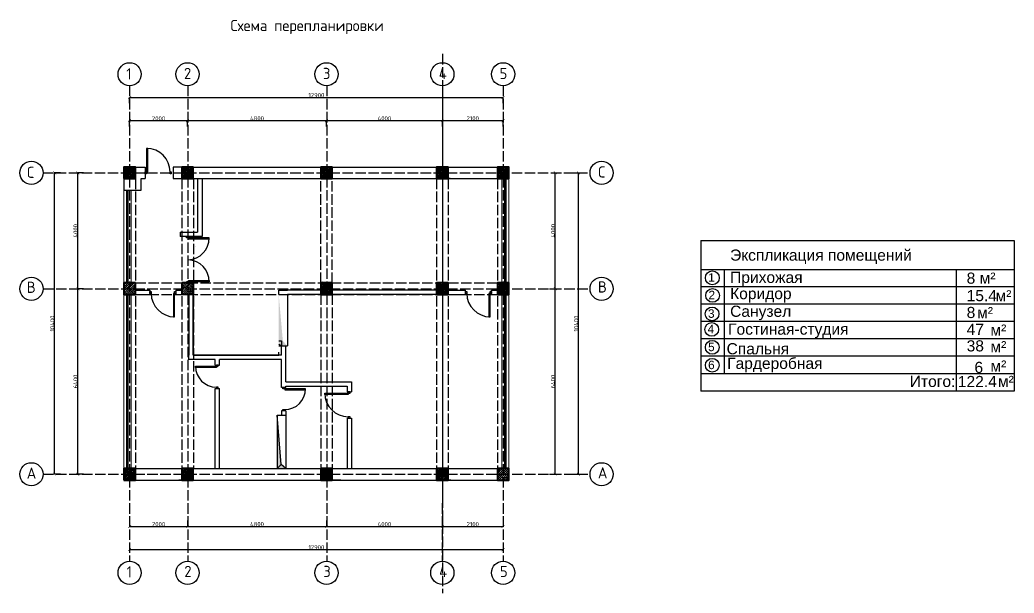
# Model space of a CAD drawing. Header units: millimetres. Extents: x -79936 to 190348, y -17907 to 78730.
# Drawn here: x -79936 to -45600, y -8152 to 11624 of the extents above; entities that cross this region are included whole.
import ezdxf

# ---------------------------------------------------------------- set-up
doc = ezdxf.new("R2010")
doc.units = ezdxf.units.MM
doc.linetypes.add('ACAD_ISO02W100', pattern=[15, 12, -3])
for name, color, linetype in [('A-Door', 150, 'Continuous'), ('FUR', 42, 'Continuous'), ('NET 01', 8, 'Continuous'), ('Plan 1', 7, 'Continuous'), ('Plan 2', 7, 'Continuous')]:
    doc.layers.add(name, color=color, linetype=linetype)
doc.styles.add('Annotative', font='arial.ttf')
doc.styles.add('gost', font='GOST Common.ttf')
doc.styles.get("Standard").update_dxf_attribs({"font": 'arial.ttf'})
doc.dimstyles.new('Copy of GOST', dxfattribs={"dimtxt": 150, "dimasz": 100, "dimexe": 0.18, "dimexo": 0.06, "dimgap": 3, "dimtad": 1, "dimdec": 0, "dimzin": 0, "dimdsep": 46, "dimtxsty": 'gost', "dimblk": 'ARCHTICK', "dimcen": 0.09, "dimclrt": 256, "dimadec": 0, "dimazin": 0, "dimtfac": 1, "dimtdec": 0, "dimtofl": 0, "dimtmove": 0, "dimatfit": 3, "dimldrblk": 'ARCHTICK', "dimfxl": 200, "dimfxlon": 1, "dimtolj": 1, "dimtzin": 0, "dimarcsym": 0})
pattern_1 = [(45, (-128819.93, -17052.96), (-70.71068, 70.71068), []), (45, (-128749.22, -17052.96), (-70.71068, 70.71068), [125, -25, 0, -25])]

# ---------------------------------------------------------------- blocks, each defined once
blk = doc.blocks.new('_ArchTick')
at = {"color": 0, "linetype": 'ByBlock', "const_width": 0.15}
blk.add_lwpolyline([(-0.5, -0.5), (0.5, 0.5)], dxfattribs=at)
blk = doc.blocks.new('*D440')
at = {"layer": 'Defpoints', "color": 0, "lineweight": 40, "transparency": 16777216}
for p in [(-77936, 2348), (-76146, 2348), (-76146, -4052)]:
    blk.add_point(p, dxfattribs=at)
at = {"layer": 'FUR', "color": 0, "lineweight": -2, "transparency": 16777216}
for p, q in [((-77736, 2348), (-77936, 2348)), ((-77936, -4052), (-77936, 2348)), ((-77736, -4052), (-77936, -4052))]:
    blk.add_line(p, q, dxfattribs=at)
at = {"layer": 'FUR', "color": 0, "lineweight": -2, "transparency": 16777216, "xscale": 100, "yscale": 100, "zscale": 100}
for p, rotation in [((-77936, 2348), 90), ((-77936, -4052), 270)]:
    blk.add_blockref('_ArchTick', p, dxfattribs=dict(at, rotation=rotation))
at = {"layer": 'FUR', "color": 7, "transparency": 16777216, "insert": (-78014, -852), "char_height": 150, "attachment_point": 5, "rotation": 90, "style": 'gost'}
blk.add_mtext('\\A1;6400', dxfattribs=at)
blk = doc.blocks.new('*D441')
at = {"layer": 'Defpoints', "color": 0, "lineweight": 40, "transparency": 16777216}
for p in [(-77936, 6348), (-76146, 6348), (-75474, 2348)]:
    blk.add_point(p, dxfattribs=at)
at = {"layer": 'FUR', "color": 0, "lineweight": -2, "transparency": 16777216}
for p, q in [((-77736, 6348), (-77936, 6348)), ((-77936, 2348), (-77936, 6348)), ((-77736, 2348), (-77936, 2348))]:
    blk.add_line(p, q, dxfattribs=at)
at = {"layer": 'FUR', "color": 0, "lineweight": -2, "transparency": 16777216, "xscale": 100, "yscale": 100, "zscale": 100}
for p, rotation in [((-77936, 6348), 90), ((-77936, 2348), 270)]:
    blk.add_blockref('_ArchTick', p, dxfattribs=dict(at, rotation=rotation))
at = {"layer": 'FUR', "color": 7, "transparency": 16777216, "insert": (-78014, 4348), "char_height": 150, "attachment_point": 5, "rotation": 90, "style": 'gost'}
blk.add_mtext('\\A1;4000', dxfattribs=at)
blk = doc.blocks.new('*D438')
at = {"layer": 'Defpoints', "color": 0, "lineweight": 40, "transparency": 16777216}
for p in [(-78736, 6348), (-76146, 6348), (-76146, -4052)]:
    blk.add_point(p, dxfattribs=at)
at = {"layer": 'FUR', "color": 0, "lineweight": -2, "transparency": 16777216}
for p, q in [((-78536, 6348), (-78736, 6348)), ((-78736, -4052), (-78736, 6348)), ((-78536, -4052), (-78736, -4052))]:
    blk.add_line(p, q, dxfattribs=at)
at = {"layer": 'FUR', "color": 0, "lineweight": -2, "transparency": 16777216, "xscale": 100, "yscale": 100, "zscale": 100}
for p, rotation in [((-78736, 6348), 90), ((-78736, -4052), 270)]:
    blk.add_blockref('_ArchTick', p, dxfattribs=dict(at, rotation=rotation))
at = {"layer": 'FUR', "color": 7, "transparency": 16777216, "insert": (-78814, 1148), "char_height": 150, "attachment_point": 5, "rotation": 90, "style": 'gost'}
blk.add_mtext('\\A1;10400', dxfattribs=at)
blk = doc.blocks.new('*D442')
at = {"color": 0, "lineweight": -2, "transparency": 16777216}
for p, q in [((-76146, 8748), (-76146, 8948)), ((-76146, 8948), (-63246, 8948)), ((-63246, 8748), (-63246, 8948))]:
    blk.add_line(p, q, dxfattribs=at)
at = {"layer": 'Defpoints', "color": 0, "lineweight": 40, "transparency": 16777216}
for p in [(-63246, 8948), (-76146, 6348), (-63246, 6348)]:
    blk.add_point(p, dxfattribs=at)
at = {"color": 0, "lineweight": -2, "transparency": 16777216, "xscale": 100, "yscale": 100, "zscale": 100, "rotation": 180}
blk.add_blockref('_ArchTick', (-76146, 8948), dxfattribs=at)
at = {"color": 0, "lineweight": -2, "transparency": 16777216, "xscale": 100, "yscale": 100, "zscale": 100}
blk.add_blockref('_ArchTick', (-63246, 8948), dxfattribs=at)
at = {"transparency": 16777216, "insert": (-69696, 9026), "char_height": 150, "attachment_point": 5, "style": 'gost'}
blk.add_mtext('\\A1;12900', dxfattribs=at)
blk = doc.blocks.new('*D443')
at = {"color": 0, "lineweight": -2, "transparency": 16777216}
for p, q in [((-76146, -6452), (-76146, -6652)), ((-63246, -6452), (-63246, -6652)), ((-76146, -6652), (-63246, -6652))]:
    blk.add_line(p, q, dxfattribs=at)
at = {"layer": 'Defpoints', "color": 0, "lineweight": 40, "transparency": 16777216}
for p in [(-76146, -4052), (-63246, -4052), (-63246, -6652)]:
    blk.add_point(p, dxfattribs=at)
at = {"color": 0, "lineweight": -2, "transparency": 16777216, "xscale": 100, "yscale": 100, "zscale": 100, "rotation": 180}
blk.add_blockref('_ArchTick', (-76146, -6652), dxfattribs=at)
at = {"color": 0, "lineweight": -2, "transparency": 16777216, "xscale": 100, "yscale": 100, "zscale": 100}
blk.add_blockref('_ArchTick', (-63246, -6652), dxfattribs=at)
at = {"transparency": 16777216, "insert": (-69696, -6574), "char_height": 150, "attachment_point": 5, "style": 'gost'}
blk.add_mtext('\\A1;12900', dxfattribs=at)
blk = doc.blocks.new('*D444')
at = {"color": 0, "lineweight": -2, "transparency": 16777216}
for p, q in [((-61646, 2348), (-61446, 2348)), ((-61446, -4052), (-61446, 2348)), ((-61646, -4052), (-61446, -4052))]:
    blk.add_line(p, q, dxfattribs=at)
at = {"layer": 'Defpoints', "color": 0, "lineweight": 40, "transparency": 16777216}
for p in [(-63246, 2348), (-61446, 2348), (-63246, -4052)]:
    blk.add_point(p, dxfattribs=at)
at = {"color": 0, "lineweight": -2, "transparency": 16777216, "xscale": 100, "yscale": 100, "zscale": 100}
for p, rotation in [((-61446, 2348), 90), ((-61446, -4052), 270)]:
    blk.add_blockref('_ArchTick', p, dxfattribs=dict(at, rotation=rotation))
at = {"transparency": 16777216, "insert": (-61524, -852), "char_height": 150, "attachment_point": 5, "rotation": 90, "style": 'gost'}
blk.add_mtext('\\A1;6400', dxfattribs=at)
blk = doc.blocks.new('*D445')
at = {"color": 0, "lineweight": -2, "transparency": 16777216}
for p, q in [((-61446, 6348), (-61446, 6348)), ((-61446, 2348), (-61446, 6348)), ((-61646, 2348), (-61446, 2348))]:
    blk.add_line(p, q, dxfattribs=at)
at = {"layer": 'Defpoints', "color": 0, "lineweight": 40, "transparency": 16777216}
for p in [(-61446, 6348), (-61446, 6348), (-63246, 2348)]:
    blk.add_point(p, dxfattribs=at)
at = {"color": 0, "lineweight": -2, "transparency": 16777216, "xscale": 100, "yscale": 100, "zscale": 100}
for p, rotation in [((-61446, 6348), 90), ((-61446, 2348), 270)]:
    blk.add_blockref('_ArchTick', p, dxfattribs=dict(at, rotation=rotation))
at = {"transparency": 16777216, "insert": (-61524, 4348), "char_height": 150, "attachment_point": 5, "rotation": 90, "style": 'gost'}
blk.add_mtext('\\A1;4000', dxfattribs=at)
blk = doc.blocks.new('*D439')
at = {"color": 0, "lineweight": -2, "transparency": 16777216}
for p, q in [((-60846, 6348), (-60646, 6348)), ((-60646, -4052), (-60646, 6348)), ((-60846, -4052), (-60646, -4052))]:
    blk.add_line(p, q, dxfattribs=at)
at = {"layer": 'Defpoints', "color": 0, "lineweight": 40, "transparency": 16777216}
for p in [(-63246, 6348), (-60646, 6348), (-63246, -4052)]:
    blk.add_point(p, dxfattribs=at)
at = {"color": 0, "lineweight": -2, "transparency": 16777216, "xscale": 100, "yscale": 100, "zscale": 100}
for p, rotation in [((-60646, 6348), 90), ((-60646, -4052), 270)]:
    blk.add_blockref('_ArchTick', p, dxfattribs=dict(at, rotation=rotation))
at = {"transparency": 16777216, "insert": (-60724, 1148), "char_height": 150, "attachment_point": 5, "rotation": 90, "style": 'gost'}
blk.add_mtext('\\A1;10400', dxfattribs=at)
blk = doc.blocks.new('*D446')
at = {"color": 0, "lineweight": -2, "transparency": 16777216}
for p, q in [((-76146, -5652), (-76146, -5852)), ((-74146, -5652), (-74146, -5852)), ((-76146, -5852), (-74146, -5852))]:
    blk.add_line(p, q, dxfattribs=at)
at = {"layer": 'Defpoints', "color": 0, "lineweight": 40, "transparency": 16777216}
for p in [(-76146, -4052), (-74146, -4052), (-74146, -5852)]:
    blk.add_point(p, dxfattribs=at)
at = {"color": 0, "lineweight": -2, "transparency": 16777216, "xscale": 100, "yscale": 100, "zscale": 100, "rotation": 180}
blk.add_blockref('_ArchTick', (-76146, -5852), dxfattribs=at)
at = {"color": 0, "lineweight": -2, "transparency": 16777216, "xscale": 100, "yscale": 100, "zscale": 100}
blk.add_blockref('_ArchTick', (-74146, -5852), dxfattribs=at)
at = {"transparency": 16777216, "insert": (-75146, -5774), "char_height": 150, "attachment_point": 5, "style": 'gost'}
blk.add_mtext('\\A1;2000', dxfattribs=at)
blk = doc.blocks.new('*D447')
at = {"color": 0, "lineweight": -2, "transparency": 16777216}
for p, q in [((-74146, -5652), (-74146, -5852)), ((-69346, -5652), (-69346, -5852)), ((-74146, -5852), (-69346, -5852))]:
    blk.add_line(p, q, dxfattribs=at)
at = {"layer": 'Defpoints', "color": 0, "lineweight": 40, "transparency": 16777216}
for p in [(-74146, -4052), (-69346, -4252), (-69346, -5852)]:
    blk.add_point(p, dxfattribs=at)
at = {"color": 0, "lineweight": -2, "transparency": 16777216, "xscale": 100, "yscale": 100, "zscale": 100, "rotation": 180}
blk.add_blockref('_ArchTick', (-74146, -5852), dxfattribs=at)
at = {"color": 0, "lineweight": -2, "transparency": 16777216, "xscale": 100, "yscale": 100, "zscale": 100}
blk.add_blockref('_ArchTick', (-69346, -5852), dxfattribs=at)
at = {"transparency": 16777216, "insert": (-71746, -5774), "char_height": 150, "attachment_point": 5, "style": 'gost'}
blk.add_mtext('\\A1;4800', dxfattribs=at)
blk = doc.blocks.new('*D448')
at = {"color": 0, "lineweight": -2, "transparency": 16777216}
for p, q in [((-69346, -5652), (-69346, -5852)), ((-65346, -5652), (-65346, -5852)), ((-69346, -5852), (-65346, -5852))]:
    blk.add_line(p, q, dxfattribs=at)
at = {"layer": 'Defpoints', "color": 0, "lineweight": 40, "transparency": 16777216}
for p in [(-65346, -4052), (-69346, -4252), (-65346, -5852)]:
    blk.add_point(p, dxfattribs=at)
at = {"color": 0, "lineweight": -2, "transparency": 16777216, "xscale": 100, "yscale": 100, "zscale": 100, "rotation": 180}
blk.add_blockref('_ArchTick', (-69346, -5852), dxfattribs=at)
at = {"color": 0, "lineweight": -2, "transparency": 16777216, "xscale": 100, "yscale": 100, "zscale": 100}
blk.add_blockref('_ArchTick', (-65346, -5852), dxfattribs=at)
at = {"transparency": 16777216, "insert": (-67346, -5774), "char_height": 150, "attachment_point": 5, "style": 'gost'}
blk.add_mtext('\\A1;4000', dxfattribs=at)
blk = doc.blocks.new('*D449')
at = {"color": 0, "lineweight": -2, "transparency": 16777216}
for p, q in [((-65346, -5652), (-65346, -5852)), ((-63246, -5652), (-63246, -5852)), ((-65346, -5852), (-63246, -5852))]:
    blk.add_line(p, q, dxfattribs=at)
at = {"layer": 'Defpoints', "color": 0, "lineweight": 40, "transparency": 16777216}
for p in [(-65346, -4052), (-63246, -4052), (-63246, -5852)]:
    blk.add_point(p, dxfattribs=at)
at = {"color": 0, "lineweight": -2, "transparency": 16777216, "xscale": 100, "yscale": 100, "zscale": 100, "rotation": 180}
blk.add_blockref('_ArchTick', (-65346, -5852), dxfattribs=at)
at = {"color": 0, "lineweight": -2, "transparency": 16777216, "xscale": 100, "yscale": 100, "zscale": 100}
blk.add_blockref('_ArchTick', (-63246, -5852), dxfattribs=at)
at = {"transparency": 16777216, "insert": (-64296, -5774), "char_height": 150, "attachment_point": 5, "style": 'gost'}
blk.add_mtext('\\A1;2100', dxfattribs=at)
blk = doc.blocks.new('*D450')
at = {"color": 0, "lineweight": -2, "transparency": 16777216}
for p, q in [((-76146, 7948), (-76146, 8148)), ((-76146, 8148), (-74146, 8148)), ((-74146, 7948), (-74146, 8148))]:
    blk.add_line(p, q, dxfattribs=at)
at = {"layer": 'Defpoints', "color": 0, "lineweight": 40, "transparency": 16777216}
for p in [(-74146, 8148), (-76146, 6348), (-74146, 6348)]:
    blk.add_point(p, dxfattribs=at)
at = {"color": 0, "lineweight": -2, "transparency": 16777216, "xscale": 100, "yscale": 100, "zscale": 100, "rotation": 180}
blk.add_blockref('_ArchTick', (-76146, 8148), dxfattribs=at)
at = {"color": 0, "lineweight": -2, "transparency": 16777216, "xscale": 100, "yscale": 100, "zscale": 100}
blk.add_blockref('_ArchTick', (-74146, 8148), dxfattribs=at)
at = {"transparency": 16777216, "insert": (-75146, 8226), "char_height": 150, "attachment_point": 5, "style": 'gost'}
blk.add_mtext('\\A1;2000', dxfattribs=at)
blk = doc.blocks.new('*D451')
at = {"color": 0, "lineweight": -2, "transparency": 16777216}
for p, q in [((-74146, 7948), (-74146, 8148)), ((-74146, 8148), (-69346, 8148)), ((-69346, 7948), (-69346, 8148))]:
    blk.add_line(p, q, dxfattribs=at)
at = {"layer": 'Defpoints', "color": 0, "lineweight": 40, "transparency": 16777216}
for p in [(-69346, 8148), (-74146, 6348), (-69346, 6348)]:
    blk.add_point(p, dxfattribs=at)
at = {"color": 0, "lineweight": -2, "transparency": 16777216, "xscale": 100, "yscale": 100, "zscale": 100, "rotation": 180}
blk.add_blockref('_ArchTick', (-74146, 8148), dxfattribs=at)
at = {"color": 0, "lineweight": -2, "transparency": 16777216, "xscale": 100, "yscale": 100, "zscale": 100}
blk.add_blockref('_ArchTick', (-69346, 8148), dxfattribs=at)
at = {"transparency": 16777216, "insert": (-71746, 8226), "char_height": 150, "attachment_point": 5, "style": 'gost'}
blk.add_mtext('\\A1;4800', dxfattribs=at)
blk = doc.blocks.new('*D452')
at = {"color": 0, "lineweight": -2, "transparency": 16777216}
for p, q in [((-69346, 7948), (-69346, 8148)), ((-69346, 8148), (-65346, 8148)), ((-65346, 7948), (-65346, 8148))]:
    blk.add_line(p, q, dxfattribs=at)
at = {"layer": 'Defpoints', "color": 0, "lineweight": 40, "transparency": 16777216}
for p in [(-65346, 8148), (-69346, 6348), (-65346, 6348)]:
    blk.add_point(p, dxfattribs=at)
at = {"color": 0, "lineweight": -2, "transparency": 16777216, "xscale": 100, "yscale": 100, "zscale": 100, "rotation": 180}
blk.add_blockref('_ArchTick', (-69346, 8148), dxfattribs=at)
at = {"color": 0, "lineweight": -2, "transparency": 16777216, "xscale": 100, "yscale": 100, "zscale": 100}
blk.add_blockref('_ArchTick', (-65346, 8148), dxfattribs=at)
at = {"transparency": 16777216, "insert": (-67346, 8226), "char_height": 150, "attachment_point": 5, "style": 'gost'}
blk.add_mtext('\\A1;4000', dxfattribs=at)
blk = doc.blocks.new('*D453')
at = {"color": 0, "lineweight": -2, "transparency": 16777216}
for p, q in [((-65346, 7948), (-65346, 8148)), ((-65346, 8148), (-63246, 8148)), ((-63246, 7948), (-63246, 8148))]:
    blk.add_line(p, q, dxfattribs=at)
at = {"layer": 'Defpoints', "color": 0, "lineweight": 40, "transparency": 16777216}
for p in [(-63246, 8148), (-65346, 6348), (-63246, 6348)]:
    blk.add_point(p, dxfattribs=at)
at = {"color": 0, "lineweight": -2, "transparency": 16777216, "xscale": 100, "yscale": 100, "zscale": 100, "rotation": 180}
blk.add_blockref('_ArchTick', (-65346, 8148), dxfattribs=at)
at = {"color": 0, "lineweight": -2, "transparency": 16777216, "xscale": 100, "yscale": 100, "zscale": 100}
blk.add_blockref('_ArchTick', (-63246, 8148), dxfattribs=at)
at = {"transparency": 16777216, "insert": (-64296, 8226), "char_height": 150, "attachment_point": 5, "style": 'gost'}
blk.add_mtext('\\A1;2100', dxfattribs=at)

msp = doc.modelspace()

# ---------------------------------------------------------------- hatches: boundary and pattern name
at = {"transparency": 33554687}
h = msp.add_hatch(dxfattribs=at)
h.set_pattern_fill('ANSI35', color=1, scale=300)
h.set_pattern_definition([(45, (-129339.03, -16329.34), (-53.03301, 53.03301), []), (45, (-129286, -16329.34), (-53.03301, 53.03301), [93.75, -18.75, 0, -18.75])])
h.paths.add_polyline_path([(-75946.013, 6548.074), (-76346.013, 6548.074), (-76346.013, 6148.074), (-75946.013, 6148.074)])
h = msp.add_hatch(dxfattribs=at)
h.set_pattern_fill('ANSI35', color=1, scale=300)
h.set_pattern_definition([(45, (-132467.196, -16852.96), (-53.03301, 53.03301), []), (45, (-132414.16, -16852.96), (-53.03301, 53.03301), [93.75, -18.75, 0, -18.75])])
h.paths.add_polyline_path([(-73946.013, 6548.074), (-74346.013, 6548.074), (-74346.013, 6148.074), (-73946.013, 6148.074)])
h = msp.add_hatch(dxfattribs=at)
h.set_pattern_fill('ANSI35', color=1, scale=300)
h.set_pattern_definition([(45, (-127667.406, -16852.96), (-53.03301, 53.03301), []), (45, (-127614.37, -16852.96), (-53.03301, 53.03301), [93.75, -18.75, 0, -18.75])])
h.paths.add_polyline_path([(-69146.224, 6548.074), (-69546.224, 6548.074), (-69546.224, 6148.074), (-69146.224, 6148.074)])
h = msp.add_hatch(dxfattribs=at)
h.set_pattern_fill('ANSI35', color=1, scale=300)
h.set_pattern_definition([(45, (-123667.406, -16852.96), (-53.03301, 53.03301), []), (45, (-123614.37, -16852.96), (-53.03301, 53.03301), [93.75, -18.75, 0, -18.75])])
h.paths.add_polyline_path([(-65146.224, 6548.074), (-65546.224, 6548.074), (-65546.224, 6148.074), (-65146.224, 6148.074)])
h = msp.add_hatch(dxfattribs=at)
h.set_pattern_fill('ANSI35', color=1, scale=300)
h.set_pattern_definition([(45, (-121567.406, -16852.96), (-53.03301, 53.03301), []), (45, (-121514.37, -16852.96), (-53.03301, 53.03301), [93.75, -18.75, 0, -18.75])])
h.paths.add_polyline_path([(-63046.224, 6548.074), (-63446.224, 6548.074), (-63446.224, 6148.074), (-63046.224, 6148.074)])
h = msp.add_hatch(color=252, dxfattribs=at)
h.dxf.hatch_style = 1
h.paths.add_polyline_path([(-69482.111, 2754.827), (-69482.111, 2754.491), (-69482.111, 2754.491)])
h = msp.add_hatch(dxfattribs=at)
h.set_pattern_fill('ANSI35', color=1, scale=400)
h.set_pattern_definition(pattern_1)
h.paths.add_polyline_path([(-76346.013, 2548.074), (-76346.013, 2148.074), (-75946.013, 2148.074), (-75946.013, 2548.074)])
h = msp.add_hatch(dxfattribs=at)
h.set_pattern_fill('ANSI35', color=1, scale=400)
h.set_pattern_definition(pattern_1)
h.paths.add_polyline_path([(-74346.013, 2548.074), (-74346.013, 2148.074), (-73946.013, 2148.074), (-73946.013, 2548.074)])
h = msp.add_hatch(dxfattribs=at)
h.set_pattern_fill('ANSI35', color=1, scale=300)
h.set_pattern_definition([(45, (-127667.195, -20852.96), (-53.03301, 53.03301), []), (45, (-127614.16, -20852.96), (-53.03301, 53.03301), [93.75, -18.75, 0, -18.75])])
h.paths.add_polyline_path([(-69146.013, 2548.074), (-69546.013, 2548.074), (-69546.013, 2148.074), (-69146.013, 2148.074)])
h = msp.add_hatch(dxfattribs=at)
h.set_pattern_fill('ANSI35', color=1, scale=300)
h.set_pattern_definition([(45, (-123668.676, -20852.62), (-53.03301, 53.03301), []), (45, (-123615.64, -20852.62), (-53.03301, 53.03301), [93.75, -18.75, 0, -18.75])])
h.paths.add_polyline_path([(-65147.494, 2548.409), (-65547.494, 2548.409), (-65547.494, 2148.409), (-65147.494, 2148.409)])
h = msp.add_hatch(dxfattribs=at)
h.set_pattern_fill('ANSI35', color=1, scale=300)
h.set_pattern_definition([(45, (-121567.406, -20852.96), (-53.03301, 53.03301), []), (45, (-121514.37, -20852.96), (-53.03301, 53.03301), [93.75, -18.75, 0, -18.75])])
h.paths.add_polyline_path([(-63046.224, 2548.074), (-63446.224, 2548.074), (-63446.224, 2148.074), (-63046.224, 2148.074)])
at = {"true_color": 0x000000, "transparency": 33554687}
h = msp.add_hatch(color=18, dxfattribs=at)
h.dxf.hatch_style = 1
h.paths.add_polyline_path([(-70854.174, 542.8), (-70996.013, 375.508), (-70696.013, 375.508)])
h.paths.add_polyline_path([(-70996.013, 2146.444), (-70996.013, 575.508), (-70996.013, 375.508), (-70854.174, 542.8)])
at = {"transparency": 33554687}
h = msp.add_hatch(color=7, dxfattribs=at)
h.dxf.hatch_style = 1
h.paths.add_polyline_path([(-71046.013, -2011.926), (-71046.013, -3851.926), (-70908.076, -3717.377)])
h.paths.add_polyline_path([(-70908.076, -3717.377), (-71046.013, -3851.926), (-70746.013, -3851.926)])
h = msp.add_hatch(dxfattribs=at)
h.set_pattern_fill('ANSI35', color=1, scale=300)
h.set_pattern_definition([(45, (-129339.03, -26729.34), (-53.03301, 53.03301), []), (45, (-129286, -26729.34), (-53.03301, 53.03301), [93.75, -18.75, 0, -18.75])])
h.paths.add_polyline_path([(-75946.013, -3851.926), (-76346.013, -3851.926), (-76346.013, -4251.926), (-75946.013, -4251.926)])
h = msp.add_hatch(dxfattribs=at)
h.set_pattern_fill('ANSI35', color=1, scale=300)
h.set_pattern_definition([(45, (-127339.03, -26729.34), (-53.03301, 53.03301), []), (45, (-127286, -26729.34), (-53.03301, 53.03301), [93.75, -18.75, 0, -18.75])])
h.paths.add_polyline_path([(-73946.013, -3851.926), (-74346.013, -3851.926), (-74346.013, -4251.926), (-73946.013, -4251.926)])
h = msp.add_hatch(dxfattribs=at)
h.set_pattern_fill('ANSI35', color=1, scale=300)
h.set_pattern_definition([(45, (-127667.406, -27252.96), (-53.03301, 53.03301), []), (45, (-127614.37, -27252.96), (-53.03301, 53.03301), [93.75, -18.75, 0, -18.75])])
h.paths.add_polyline_path([(-69146.224, -3851.926), (-69546.224, -3851.926), (-69546.224, -4251.926), (-69146.224, -4251.926)])
h = msp.add_hatch(dxfattribs=at)
h.set_pattern_fill('ANSI35', color=1, scale=300)
h.set_pattern_definition([(45, (-123667.406, -27252.62), (-53.03301, 53.03301), []), (45, (-123614.37, -27252.62), (-53.03301, 53.03301), [93.75, -18.75, 0, -18.75])])
h.paths.add_polyline_path([(-65146.224, -3851.591), (-65546.224, -3851.591), (-65546.224, -4251.591), (-65146.224, -4251.591)])
h = msp.add_hatch(dxfattribs=at)
h.set_pattern_fill('ANSI35', color=1, scale=400)
h.set_pattern_definition([(45, (-128870.14, -17052.96), (-70.71068, 70.71068), []), (45, (-128799.43, -17052.96), (-70.71068, 70.71068), [125, -25, 0, -25])])
h.paths.add_polyline_path([(-63446.224, -3851.926), (-63446.224, -4251.926), (-63046.224, -4251.926), (-63046.224, -3851.926)])

# ---------------------------------------------------------------- linework, layer by layer
at = {"color": 18, "lineweight": 30, "true_color": 0x000000}
for p, q in [((-75746.013, 6148.074), (-75606.013, 6148.074)), ((-69946.013, 6148.074), (-63396.013, 6148.074)), ((-75946.013, -3851.926), (-63396.013, -3851.926))]:
    msp.add_line(p, q, dxfattribs=at)
at = {"color": 253}
for p, q in [((-74395.914, 6148.074), (-73796.013, 6148.074)), ((-73796.013, 6148.074), (-73796.013, 4408.074)), ((-73885.28, 3822.659), (-73885.437, 3822.678))]:
    msp.add_line(p, q, dxfattribs=at)
at = {"color": 18, "true_color": 0x000000}
for p, q in [((-65347.494, 6148.074), (-65347.494, 6148.171)), ((-70696.013, 2148.074), (-70696.013, 374.424)), ((-71046.013, -2011.926), (-71046.013, -3851.926)), ((-71046.013, -2011.926), (-70746.013, -2011.926))]:
    msp.add_line(p, q, dxfattribs=at)
for p, q in [((-65147.494, 6148.074), (-65347.494, 6148.074)), ((-65147.494, 2388.274), (-65148.764, 2388.274)), ((-70996.013, 548.074), (-70896.013, 548.074)), ((-70896.013, 548.074), (-70896.013, 374.424))]:
    msp.add_line(p, q)
at = {"lineweight": 40}
for points in [[(-76346.013, 6148.074), (-75946.013, 6148.074), (-75946.013, 6548.074), (-76346.013, 6548.074)], [(-74346.013, 6148.074), (-73946.013, 6148.074), (-73946.013, 6548.074), (-74346.013, 6548.074)], [(-69546.224, 6148.074), (-69146.224, 6148.074), (-69146.224, 6548.074), (-69546.224, 6548.074)], [(-65546.224, 6148.074), (-65146.224, 6148.074), (-65146.224, 6548.074), (-65546.224, 6548.074)], [(-63446.224, 6148.074), (-63046.224, 6148.074), (-63046.224, 6548.074), (-63446.224, 6548.074)], [(-69546.013, 2148.074), (-69146.013, 2148.074), (-69146.013, 2548.074), (-69546.013, 2548.074)], [(-63446.224, 2148.409), (-63046.224, 2148.074), (-63046.224, 2548.074), (-63446.224, 2548.074)], [(-76346.013, -4251.926), (-75946.013, -4251.926), (-75946.013, -3851.926), (-76346.013, -3851.926)], [(-74346.013, -4251.926), (-73946.013, -4251.926), (-73946.013, -3851.926), (-74346.013, -3851.926)], [(-69546.224, -4251.926), (-69146.224, -4251.926), (-69146.224, -3851.926), (-69546.224, -3851.926)], [(-65546.224, -4251.591), (-65146.224, -4251.591), (-65146.224, -3851.591), (-65546.224, -3851.591)]]:
    msp.add_lwpolyline(points, close=True, dxfattribs=at)
at = {"color": 18, "lineweight": 30, "true_color": 0x000000}
for points in [[(-75946.013, 6548.074), (-75606.013, 6548.074)], [(-73946.493, 6548.074), (-63446.224, 6548.074)], [(-76346.013, 6148.074), (-76346.013, 5749.397)], [(-75746.013, 6148.074), (-75606.013, 6148.074)], [(-74646.013, 6148.074), (-74346.013, 6148.074)], [(-74346.013, 6148.074), (-73796.013, 6148.074), (-73796.013, 4298.181)], [(-73796.013, 6148.074), (-69946.013, 6148.074)], [(-73646.013, 6148.074), (-73646.013, 4148.181)], [(-69946.013, 6148.074), (-65346.013, 6148.074)], [(-74395.914, 4298.181), (-74395.914, 4148.181)], [(-74395.914, 4298.181), (-73796.013, 4298.181)], [(-73646.013, 4148.181), (-74395.914, 4148.181)], [(-75446.013, 2298.074), (-75446.013, 2148.074)], [(-75446.013, 2298.074), (-75446.013, 2148.074)], [(-74546.013, 2298.074), (-74546.013, 2298.074), (-74546.013, 2148.074)], [(-74096.493, 2148.074), (-74096.493, 62.378)], [(-73946.493, 2148.074), (-73946.493, 62.378)], [(-64546.224, 2148.409), (-64546.224, 2298.409)], [(-63646.224, 2148.409), (-63646.224, 2148.409), (-63646.224, 2298.409)], [(-70896.094, 62.378), (-70896.094, 374.424)], [(-73194.554, -87.622), (-74096.493, -87.622), (-74096.493, 62.378)], [(-70896.094, 62.378), (-73939.745, 62.378)], [(-70746.013, 62.378), (-70746.094, 62.378)], [(-73194.554, -87.622), (-74089.745, -87.622)], [(-73194.631, -287.622), (-73194.554, -87.563)], [(-73194.631, -287.622), (-73194.631, -287.622), (-73044.631, -287.68)], [(-73044.631, -287.68), (-73044.554, -87.622)], [(-70895.69, -88.455), (-73044.15, -87.622)], [(-70746.013, -87.622), (-70746.013, -87.622), (-70746.094, -87.622)], [(-70746.034, -861.926), (-68486.678, -861.926)], [(-70746.026, -1061.926), (-70746.026, -1011.926)], [(-70746.026, -1011.926), (-68636.678, -1011.926)], [(-68636.678, -1011.926), (-68636.678, -1211.926)], [(-68636.678, -1011.926), (-68636.678, -1211.926), (-68486.678, -1211.926)], [(-68486.678, -861.926), (-68486.678, -1211.926)], [(-73196.013, -3851.868), (-73194.942, -1087.622)], [(-73194.942, -1087.622), (-73044.942, -1087.68)], [(-73046.013, -3851.926), (-73046.013, -3851.926), (-73044.942, -1087.68)], [(-70746.026, -1061.926), (-70896.094, -1061.926)], [(-70746.026, -1861.926), (-70896.094, -1861.926)], [(-70896.094, -1861.926), (-70896.013, -2011.926)], [(-70746.026, -1861.926), (-70746.013, -2011.926)], [(-68636.678, -2111.926), (-68486.678, -2111.926)], [(-68636.678, -2111.926), (-68636.678, -3851.926)], [(-68486.678, -2111.926), (-68486.678, -3851.926)], [(-75946.013, -4251.926), (-63046.224, -4251.926)]]:
    msp.add_lwpolyline(points, dxfattribs=at)
at = {"lineweight": 30}
for points in [[(-75606.013, 6548.074), (-75606.013, 6148.074)], [(-74346.013, 6548.074), (-74646.013, 6548.074), (-74646.013, 6148.074)], [(-76346.013, 5749.397), (-75746.013, 5748.074), (-75746.013, 6148.074)]]:
    msp.add_lwpolyline(points, dxfattribs=at)
at = {"color": 18, "true_color": 0x000000}
for points in [[(-74146.013, 6148.074), (-74346.013, 6148.074)], [(-69946.013, 6148.074), (-65346.013, 6148.074)], [(-65397.494, 6148.074), (-65147.494, 6148.074)], [(-63096.224, 6148.074), (-63296.224, 6148.074)], [(-56418.291, 4017.603), (-45600.032, 4017.603), (-45600.032, 3017.603)], [(-56418.291, 4017.603), (-56418.291, 3017.603)], [(-56418.291, 3017.603), (-50498.817, 3017.603), (-45600.032, 3017.603)], [(-56418.291, 3017.603), (-56418.291, -1182.397)], [(-55618.291, 3017.603), (-55618.291, -582.397)], [(-47600.032, 3017.603), (-47600.032, -1182.397)], [(-45600.032, 3017.603), (-45600.032, 3017.603)], [(-45600.032, 3017.603), (-45600.032, -1182.397)], [(-75946.013, 2148.074), (-75946.013, 2548.074)], [(-73946.493, 2548.074), (-74096.013, 2548.074)], [(-73946.493, 2348.074), (-73946.493, 2548.074)], [(-45600.032, 2417.603), (-56418.291, 2417.603)], [(-76046.013, 2148.074), (-76246.013, 2148.074)], [(-63046.224, 2148.074), (-63196.224, 2148.074)], [(-45600.032, 1817.603), (-56418.291, 1817.603)], [(-45600.032, 1217.603), (-56418.291, 1217.603)], [(-70996.013, 432.696), (-70896.013, 374.424)], [(-70996.013, 374.424), (-70696.013, 374.424)], [(-45600.032, 617.603), (-56418.291, 617.603)], [(-45600.032, 17.603), (-56418.291, 17.603)], [(-45600.032, -582.397), (-56418.291, -582.397)], [(-45600.032, -1182.397), (-56418.291, -1182.397)], [(-71046.013, -3851.926), (-70908.076, -3717.377), (-71046.013, -2011.926)], [(-70746.013, -3851.926), (-70908.076, -3717.377), (-71046.013, -2011.926)], [(-70746.013, -2015.596), (-70746.013, -3855.596)], [(-65397.494, -4251.932), (-65147.494, -4251.932)]]:
    msp.add_lwpolyline(points, dxfattribs=at)
at = {"color": 152, "true_color": 0x2776bb}
for points in [[(-65072.494, 6148.074), (-65472.494, 6148.074)], [(-69482.111, 2594.691), (-69482.111, 2594.691)], [(-65147.494, 2388.274), (-65148.764, 2388.274)], [(-63046.224, -3851.926), (-63046.224, -4251.926)], [(-75946.013, -4251.926), (-76346.013, -4251.926)], [(-74046.013, -4251.926), (-74446.013, -4251.926)], [(-68846.224, -4251.926), (-69246.224, -4251.926)], [(-65047.494, -4251.932), (-65447.494, -4251.932)], [(-63046.224, -4251.926), (-63446.224, -4251.926)]]:
    msp.add_lwpolyline(points, dxfattribs=at)
at = {"color": 18, "lineweight": 9, "true_color": 0x000000}
for points in [[(-63296.224, 6148.074), (-63296.224, 2548.074)], [(-63046.224, 6148.074), (-63046.224, 2548.074)], [(-76346.013, 5748.074), (-76346.013, 2548.074)], [(-76088.955, 5748.066), (-76096.013, 2548.074)], [(-76346.013, 2148.074), (-76346.013, -1479.554)], [(-76096.013, 2148.074), (-76096.013, -1479.554)], [(-63296.224, 2148.074), (-63296.224, -3851.926)], [(-63046.224, 2148.074), (-63046.224, -3851.926)], [(-76346.013, -1479.554), (-76346.013, -3851.926)], [(-76096.013, -1479.554), (-76096.013, -3851.926)]]:
    msp.add_lwpolyline(points, dxfattribs=at)
at = {"color": 152, "lineweight": 9, "true_color": 0x2776bb}
for points in [[(-63201.224, 6148.074), (-63201.224, 2548.074)], [(-63172.733, 6148.074), (-63172.733, 2548.074)], [(-63141.224, 6148.074), (-63141.224, 2548.074)], [(-76251.013, 5748.074), (-76251.013, 2548.074)], [(-76221.013, 5748.074), (-76221.013, 2548.074)], [(-76191.013, 5748.074), (-76191.013, 2548.074)], [(-76251.013, 2148.074), (-76251.013, -1479.554)], [(-76221.013, 2148.074), (-76221.013, -1479.554)], [(-76191.013, 2148.074), (-76191.013, -1479.554)], [(-63201.224, 2148.074), (-63201.224, -3851.926)], [(-63171.224, 2148.074), (-63171.224, -3851.926)], [(-63141.224, 2148.074), (-63141.224, -3851.926)], [(-76251.013, -1479.554), (-76251.013, -3851.926)], [(-76221.013, -1479.554), (-76221.013, -3851.926)], [(-76191.013, -1479.554), (-76191.013, -3851.926)]]:
    msp.add_lwpolyline(points, dxfattribs=at)
at = {"color": 18, "lineweight": 40, "true_color": 0x000000}
for points in [[(-75946.013, 2548.074), (-76346.013, 2548.074), (-76346.013, 2148.074), (-75946.013, 2148.074)], [(-65547.494, 2148.409), (-65147.494, 2148.409), (-65147.494, 2548.409), (-65547.494, 2548.409)], [(-63446.224, -4251.926), (-63046.224, -4251.926), (-63046.224, -3851.926), (-63446.224, -3851.926)]]:
    msp.add_lwpolyline(points, close=True, dxfattribs=at)
for points in [[(-73946.493, 2548.074), (-74346.013, 2548.288)], [(-74346.013, 2548.288), (-74346.013, 2148.074)], [(-73946.493, 2548.074), (-73946.493, 2148.074)], [(-73946.493, 2148.074), (-74346.013, 2148.074)]]:
    msp.add_lwpolyline(points, dxfattribs=at)
at = {"color": 7, "lineweight": 30}
for points in [[(-75946.013, 2298.074), (-75446.013, 2298.074)], [(-75946.013, 2148.074), (-75446.013, 2148.074)], [(-74546.013, 2298.074), (-74346.013, 2298.074)], [(-74546.013, 2148.074), (-74346.013, 2148.074)], [(-70996.013, 2148.074), (-70996.013, 2298.074), (-70696.023, 2298.074)], [(-70996.013, 2148.074), (-70696.013, 2148.074)], [(-69546.013, 2298.149), (-70696.023, 2298.074)], [(-65547.494, 2148.409), (-70696.013, 2148.074)], [(-65547.503, 2298.409), (-69146.013, 2298.175)], [(-65148.764, 2298.409), (-64546.224, 2298.409)], [(-65148.764, 2148.409), (-64546.224, 2148.409)], [(-63646.224, 2298.409), (-63446.224, 2298.409)], [(-63646.224, 2148.409), (-63446.224, 2148.409)], [(-70746.034, -861.926), (-70746.094, 374.424)], [(-70896.094, -1061.926), (-70896.094, -87.622)]]:
    msp.add_lwpolyline(points, dxfattribs=at)
at = {"color": 253}
msp.add_lwpolyline([(-76146.013, -6651.926), (-63246.224, -6652.106)], dxfattribs=at)
at = {"color": 18, "true_color": 0x000000}
for centre in [(-76146.013, 9748.074), (-74146.013, 9748.074), (-69346.224, 9748.074), (-65346.224, 9748.074), (-63246.224, 9748.074), (-79535.614, 6348.074), (-59846.224, 6348.074), (-79535.614, 2348.074), (-59846.224, 2348.074), (-79535.614, -4051.926), (-59846.224, -4051.926), (-76146.019, -7451.926), (-74146.019, -7451.926), (-69346.229, -7451.926), (-65346.229, -7451.926), (-63246.229, -7451.926)]:
    msp.add_circle(centre, 400, dxfattribs=at)
at = {"layer": 'A-Door', "color": 7}
for points in [[(-75516.003, 6381.828), (-75516.003, 7191.921), (-75561.008, 7191.921), (-75561.008, 6381.828)], [(-75561.008, 6381.828), (-75561.008, 6314.32), (-75606.013, 6314.32), (-75606.013, 6381.828)], [(-74705.909, 6381.828), (-74705.909, 6314.32), (-74750.914, 6314.32), (-74750.914, 6381.828)], [(-74116.26, 4107.807), (-74176.246, 4107.807), (-74176.246, 4147.797), (-74116.26, 4147.797)], [(-74116.26, 4067.817), (-73396.433, 4067.817), (-73396.433, 4107.807), (-74116.26, 4107.807)], [(-74116.26, 2588.171), (-74176.246, 2588.171), (-74176.246, 2548.181), (-74116.26, 2548.181)], [(-74116.26, 2628.162), (-73396.433, 2628.162), (-73396.433, 2588.171), (-74116.26, 2588.171)], [(-75446.117, 2189.32), (-75446.117, 2256.828), (-75401.112, 2256.828), (-75401.112, 2189.32)], [(-74636.024, 2189.32), (-74636.024, 1379.226), (-74591.018, 1379.226), (-74591.018, 2189.32)], [(-74591.018, 2189.32), (-74591.018, 2256.828), (-74546.013, 2256.828), (-74546.013, 2189.32)], [(-64546.327, 2189.655), (-64546.327, 2257.163), (-64501.322, 2257.163), (-64501.322, 2189.655)], [(-63736.234, 2189.655), (-63736.234, 1379.562), (-63691.229, 1379.562), (-63691.229, 2189.655)], [(-63691.229, 2189.655), (-63691.229, 2257.163), (-63646.224, 2257.163), (-63646.224, 2189.655)], [(-73149.642, -367.68), (-73869.905, -367.68), (-73869.905, -327.665), (-73149.642, -327.665)], [(-73149.642, -327.665), (-73089.621, -327.665), (-73089.621, -287.651), (-73149.642, -287.651)], [(-73149.642, -1087.943), (-73089.621, -1087.943), (-73089.621, -1047.928), (-73149.642, -1047.928)], [(-70791.049, -1101.941), (-70851.071, -1101.941), (-70851.071, -1061.926), (-70791.049, -1061.926)], [(-70791.049, -1141.955), (-70070.786, -1141.955), (-70070.786, -1101.941), (-70791.049, -1101.941)], [(-68595.432, -1301.937), (-69405.525, -1301.937), (-69405.525, -1256.931), (-68595.432, -1256.931)], [(-68595.432, -1256.931), (-68527.924, -1256.931), (-68527.924, -1211.926), (-68595.432, -1211.926)], [(-70791.049, -1862.218), (-70851.071, -1862.218), (-70851.071, -1822.204), (-70791.049, -1822.204)], [(-68595.432, -2112.03), (-68527.924, -2112.03), (-68527.924, -2067.025), (-68595.432, -2067.025)]]:
    msp.add_lwpolyline(points, close=True, dxfattribs=at)
at = {"layer": 'FUR', "color": 253}
for points in [[(-73946.493, 62.378), (-73946.493, 2548.378)], [(-73946.493, 62.378), (-70996.493, 62.378), (-70996.493, 157.386)], [(-70996.493, 62.378), (-73946.493, 62.378)], [(-76146.013, -5851.926), (-63246.224, -5851.926)], [(-76146.013, -6651.926), (-63246.224, -6651.926)]]:
    msp.add_lwpolyline(points, dxfattribs=at)
at = {"layer": 'NET 01', "color": 7}
for centre, radius, start, end in [((-75561.008, 6381.828), 810.094, 0, 90), ((-74151.321, 4102.084), 754.91, 272.6619576, 0.4343581), ((-74151.321, 2593.894), 754.91, 359.5656419, 87.3380424), ((-74591.018, 2189.32), 810.094, 180, 270), ((-63691.229, 2189.655), 810.094, 180, 270), ((-73149.642, -327.665), 720.263, 180, 270), ((-70791.049, -1101.941), 720.263, 270, 0), ((-68595.432, -1256.931), 810.094, 180, 270)]:
    msp.add_arc(centre, radius, start, end, dxfattribs=at)
at = {"layer": 'Plan 1', "color": 251, "linetype": 'ACAD_ISO02W100', "ltscale": 30, "true_color": 0x636466}
for points in [[(-65346.224, 10448.254), (-65346.224, -8151.746)], [(-79146.058, 6348.073), (-60246.224, 6348.073)], [(-79135.614, 2348.074), (-60246.224, 2348.074)], [(-79135.614, -4051.926), (-60247.55, -4051.926)]]:
    msp.add_lwpolyline(points, dxfattribs=at)
at = {"layer": 'Plan 1', "color": 9, "linetype": 'ACAD_ISO02W100', "ltscale": 30, "true_color": 0xc7c8ca}
for points in [[(-76146.014, 9348.074), (-76146.014, -7051.926)], [(-74141.288, 9348.102), (-74141.288, -7051.954)], [(-69337.512, 9348.102), (-69337.512, -7052.021)], [(-65346.224, 9348.102), (-65346.452, -7052.077)], [(-63246.224, 9348.102), (-63246.208, -7052.106)]]:
    msp.add_lwpolyline(points, dxfattribs=at)
at = {"layer": 'Plan 1', "color": 1, "linetype": 'ACAD_ISO02W100', "ltscale": 30}
for points in [[(-75946.013, 6148.074), (-75946.013, -3851.926)], [(-74346.013, 6148.074), (-74346.013, -3851.926)], [(-73944.984, 6148.074), (-73944.984, -3851.926)], [(-69546.224, 2548.074), (-69546.224, 6148.074)], [(-69146.224, 2548.074), (-69146.224, 6148.074)], [(-65546.224, 6148.074), (-65546.224, -3851.926)], [(-65147.494, 6148.074), (-65147.494, -3851.926)], [(-63446.224, 6148.074), (-63446.224, -3851.926)], [(-75946.013, 2548.074), (-63446.224, 2548.074)], [(-75946.013, 2148.074), (-63446.224, 2148.074)], [(-69546.013, 2148.074), (-69546.223, -3851.926)], [(-69146.013, 2148.074), (-69146.224, -3851.926)]]:
    msp.add_lwpolyline(points, dxfattribs=at)
at = {"layer": 'Plan 2'}
for centre in [(-56022.39, 2724.655), (-56011.154, 2120.438), (-56029.708, 1478.11), (-56042.447, 946.628), (-56025.083, 327.738), (-56025.083, -292.836)]:
    msp.add_circle(centre, 237.916, dxfattribs=at)

# ---------------------------------------------------------------- texts
at = {"color": 18, "true_color": 0x000000, "char_height": 384.8748, "width": 528.16585, "attachment_point": 1}
for insert in [(-46243.426, 2297.302), (-46878.136, 1717.201), (-46418.086, 1114.595), (-46418.086, 540.184), (-46418.086, -126.524), (-46160.64, -656.267)]:
    msp.add_mtext('м²', dxfattribs=dict(at, insert=insert))
at = {"layer": 'Plan 1'}
for s, width, insert, char_height, attachment_point, style in [('Схема перепланировки', 12549.72034, (-72661.793, 11622.528), 384.87481, 1, 'gost'), ('1', 384.87481, (-76262.53, 9957.32), 384.875, 1, 'gost'), ('2', 384.87481, (-74269.009, 9969.164), 384.875, 1, 'gost'), ('3', 384.87481, (-69469.219, 9969.164), 384.875, 1, 'gost'), ('4', 384.87481, (-65469.219, 9969.164), 384.875, 1, 'gost'), ('5', 384.87481, (-63369.219, 9969.164), 384.875, 1, 'gost'), ('C', 384.87481, (-79699.536, 6557.834), 384.875, 1, 'gost'), ('C', 384.87481, (-59974.672, 6569.99), 384.875, 1, 'gost'), ('{\\fArial|b0|i0|c204|p34;Экспликация\\fArial|b0|i0|c0|p34; \\fArial|b0|i0|c204|p34;помещений}', 8405.24825, (-55407.806, 3204.969), 384.87481, 7, 'Annotative'), ('{\\fArial|b0|i0|c204|p34;Прихожая}', 3989.51501, (-55407.806, 2434.222), 384.87481, 7, 'gost'), ('{\\fArial|b0|i0|c0|p34;8 \\fArial|b0|i0|c204|p34;м\\fArial|b0|i0|c0|p34;²}', 4894.88202, (-47239.443, 2516.188), 384.87481, 7, 'gost'), ('B', 384.87481, (-79699.536, 2591.662), 384.875, 1, 'gost'), ('B', 384.87481, (-59974.672, 2603.818), 384.875, 1, 'gost'), ('{\\fArial|b0|i0|c204|p34;Коридор}', 8218.21678, (-55407.806, 1873.766), 384.87481, 7, 'gost'), ('{\\fArial|b0|i0|c0|p34;15.4}', 384.87481, (-47239.443, 1914.546), 384.87481, 7, 'gost'), ('{\\fArial|b0|i0|c204|p34;Санузел}', 9987.31794, (-55407.806, 1263.679), 384.87481, 7, 'gost'), ('{\\fArial|b0|i0|c0|p34;8}', 384.87481, (-47239.443, 1332.473), 384.87481, 7, 'gost'), ('\\pt1539.49923;{\\fArial|b0|i0|c204|p34;Гостиная-студия}', 8595.07723, (-55478.031, 647.231), 384.87481, 7, 'gost'), ('{\\fArial|b0|i0|c0|p34;47}', 384.87481, (-47239.443, 754.893), 384.87481, 7, 'gost'), ('{\\fArial|b0|i0|c204|p34;Спальня}', 4744.77434, (-55530.521, 80.612), 384.87481, 7, 'gost'), ('{\\fArial|b0|i0|c0|p34;38}', 384.87481, (-47239.443, 180.482), 384.87481, 7, 'gost'), ('{\\fArial|b0|i0|c204|p34;Гардеробная}', 4277.2414, (-55511.383, -532.279), 384.87481, 7, 'gost'), ('{\\fArial|b0|i0|c0|p34;6}', 384.87481, (-46969.398, -562.442), 384.87481, 7, 'gost'), ('{\\fArial|b0|i0|c204|p34;Итого:}', 384.87481, (-49204.334, -1045.648), 384.87481, 7, 'gost'), ('{\\fArial|b0|i0|c0|p34;122.4}', 384.87481, (-47543.16, -1044.605), 384.87481, 7, 'gost'), ('A', 384.87481, (-79699.536, -3821.681), 384.875, 1, 'gost'), ('A', 384.87481, (-59974.672, -3809.525), 384.875, 1, 'gost'), ('3', 384.87481, (-69457.021, -7211.351), 384.875, 1, 'gost'), ('4', 384.87481, (-65457.021, -7211.351), 384.875, 1, 'gost'), ('1', 384.87481, (-76250.332, -7223.195), 384.875, 1, 'gost'), ('2', 384.87481, (-74256.811, -7211.351), 384.875, 1, 'gost'), ('5', 384.87481, (-63357.021, -7211.351), 384.875, 1, 'gost')]:
    msp.add_mtext_dynamic_manual_height_columns(s, width=width, gutter_width=0.55, heights=[0], dxfattribs=dict(at, insert=insert, char_height=char_height, attachment_point=attachment_point, style=style))
at = {"layer": 'Plan 2', "char_height": 291.938, "attachment_point": 1}
for s, insert in [('1', (-56165.555, 2884.179)), ('2', (-56154.319, 2279.962)), ('3', (-56172.873, 1637.635)), ('4', (-56185.612, 1106.152)), ('5', (-56168.248, 487.263)), ('6', (-56168.248, -133.311))]:
    msp.add_mtext_dynamic_manual_height_columns(s, width=291.93784, gutter_width=0.973, heights=[0], dxfattribs=dict(at, insert=insert))

# ---------------------------------------------------------------- dimensions: what is measured, and where the dimension line sits
at = {"color": 253}
for base, p1, p2, picture, middle in [((-63246.224, 8948.074), (-76146.013, 6348.074), (-63246.224, 6348.074), '*D442', (-69696.118, 9026.074)), ((-74146.013, 8148.074), (-76146.013, 6348.074), (-74146.013, 6348.074), '*D450', (-75146.013, 8226.074)), ((-63246.224, -6651.926), (-76146.013, -4051.926), (-63246.224, -4051.926), '*D443', (-69696.118, -6573.926)), ((-74146.013, -5851.926), (-76146.013, -4051.926), (-74146.013, -4051.926), '*D446', (-75146.013, -5773.926))]:
    dim = msp.add_linear_dim(base=base, p1=p1, p2=p2, dimstyle='Copy of GOST', dxfattribs=at)
    dim.commit()
    dim.dimension.update_dxf_attribs({"geometry": picture, "text_midpoint": middle})
for base, p1, p2, picture, middle in [((-69346.224, 8148.074), (-74146.013, 6348.074), (-69346.224, 6348.074), '*D451', (-71746.118, 8226.074)), ((-65346.224, 8148.074), (-69346.224, 6348.074), (-65346.224, 6348.074), '*D452', (-67346.224, 8226.074)), ((-63246.221, 8148.074), (-65346.224, 6348.074), (-63246.221, 6348.073), '*D453', (-64296.222, 8226.074)), ((-69346.224, -5851.926), (-74146.013, -4051.926), (-69346.224, -4251.926), '*D447', (-71746.118, -5773.926)), ((-65346.41, -5851.926), (-69346.224, -4251.926), (-65346.41, -4051.926), '*D448', (-67346.317, -5773.926)), ((-63246.211, -5851.926), (-65346.41, -4051.926), (-63246.211, -4051.926), '*D449', (-64296.311, -5773.926))]:
    dim = msp.add_linear_dim(base=base, p1=p1, p2=p2, dimstyle='Copy of GOST', override={"dimtmove": 1}, dxfattribs=at)
    dim.commit()
    dim.dimension.update_dxf_attribs({"geometry": picture, "text_midpoint": middle})
for base, p2, picture, middle in [((-60646.224, 6348.074), (-63246.224, 6348.074), '*D439', (-60724.224, 1148.074)), ((-61446.224, 2348.158), (-63246.196, 2348.158), '*D444', (-61524.224, -851.884))]:
    dim = msp.add_linear_dim(base=base, p1=(-63246.224, -4051.926), p2=p2, angle=90, dimstyle='Copy of GOST', dxfattribs=at)
    dim.commit()
    dim.dimension.update_dxf_attribs({"geometry": picture, "text_midpoint": middle})
dim = msp.add_linear_dim(base=(-61446.224, 6348.074), p1=(-63246.196, 2348.158), p2=(-61446.224, 6348.074), angle=90, dimstyle='Copy of GOST', override={"dimtmove": 1}, dxfattribs=at)
dim.commit()
dim.dimension.update_dxf_attribs({"geometry": '*D445', "text_midpoint": (-61524.224, 4348.116)})
at = {"layer": 'FUR', "color": 253}
for base, p1, p2, override, picture, middle in [((-78735.614, 6348.074), (-76146.013, -4051.926), (-76146.013, 6348.074), {"dimclrt": 7}, '*D438', (-78813.614, 1148.074)), ((-77935.615, 6348.073), (-75473.841, 2348.074), (-76146.014, 6348.073), {"dimclrt": 7, "dimtmove": 1}, '*D441', (-78013.615, 4348.074)), ((-77935.615, 2348.074), (-76146.014, -4051.926), (-76146.014, 2348.074), {"dimclrt": 7}, '*D440', (-78013.615, -851.926))]:
    dim = msp.add_linear_dim(base=base, p1=p1, p2=p2, angle=90, dimstyle='Copy of GOST', override=override, dxfattribs=at)
    dim.commit()
    dim.dimension.update_dxf_attribs({"geometry": picture, "text_midpoint": middle})

doc.saveas('drawing.dxf')
